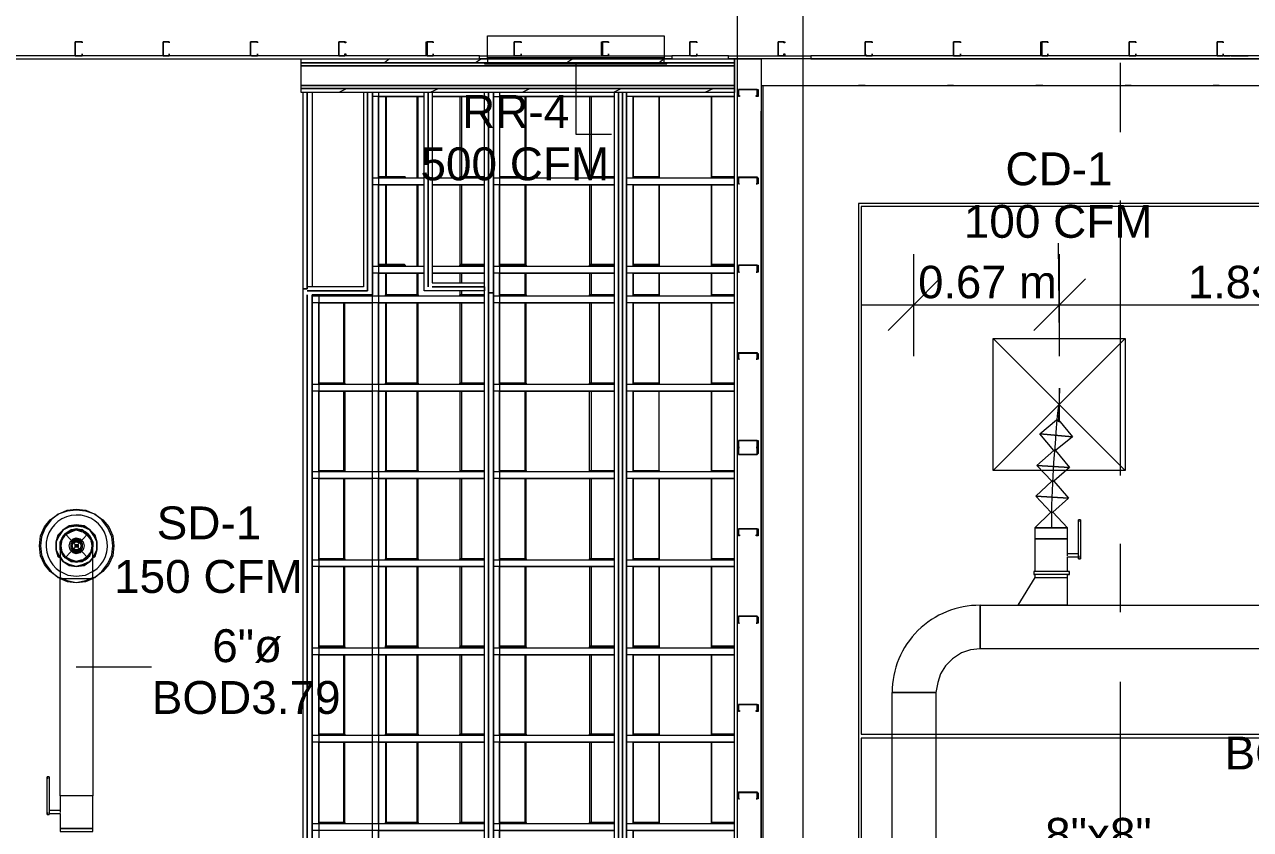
# Model space of a CAD drawing. Header units: metres. Extents: x -2 to 237, y -8 to 52.
# Drawn here: x 39.34 to 45.01, y 18.93 to 22.65 of the extents above; entities that cross this region are included whole.
import ezdxf

# ---------------------------------------------------------------- set-up
doc = ezdxf.new("R2010")
doc.units = ezdxf.units.M
doc.layers.add('HVAC - Ductos', color=5, linetype='Continuous', lineweight=0)
doc.layers.add('PDF3_Text', color=7, linetype='Continuous', lineweight=0)
doc.layers.add('PDF3_Geometry', color=7, linetype='Continuous', lineweight=0, true_color=0xaaaaaa)
doc.styles.add('PDF Helvetica', font='')
doc.styles.get('PDF Helvetica').set_extended_font_data('Helvetica')

msp = doc.modelspace()

# ---------------------------------------------------------------- linework, layer by layer
at = {"layer": 'HVAC - Ductos', "lineweight": 0}
for points in [[(42.9418, 22.7894), (42.9418, 16.6889), (42.6394, 16.6889), (42.6394, 22.7894)], [(41.4706, 22.4686), (41.4706, 22.464), (42.3139, 22.464), (42.3139, 22.4686)], [(41.4981, 22.4915), (41.6173, 22.4915)], [(41.6952, 22.4915), (41.8556, 22.4915)], [(41.9335, 22.4915), (42.0939, 22.4915)], [(42.1719, 22.4915), (42.2956, 22.4915)], [(44.4314, 20.5848), (43.8219, 20.5848), (43.8219, 21.1944), (44.4314, 21.1944)], [(39.5089, 20.1861), (39.5043, 20.1906), (39.4906, 20.2181), (39.4906, 20.2548), (39.5043, 20.2823), (39.5227, 20.3098), (39.5501, 20.3235), (39.5823, 20.3281), (39.6143, 20.3235), (39.6464, 20.3098), (39.6647, 20.2823), (39.6785, 20.2548), (39.6785, 20.2181), (39.6647, 20.1906), (39.6601, 20.1815), (39.6693, 20.1861), (39.6785, 20.2181), (39.6785, 20.2548), (39.6693, 20.2869), (39.6464, 20.3098), (39.6189, 20.3281), (39.5823, 20.3327), (39.5501, 20.3281), (39.5227, 20.3098), (39.4997, 20.2869), (39.4906, 20.2548), (39.4906, 20.2181), (39.4997, 20.1861), (39.5089, 20.1815), (39.4997, 20.1861), (39.4906, 20.2181), (39.4906, 20.2548), (39.4997, 20.2869), (39.5227, 20.3098), (39.5501, 20.3281), (39.5823, 20.3327), (39.6189, 20.3281), (39.6464, 20.3098), (39.6693, 20.2869), (39.6785, 20.2548), (39.6785, 20.2181), (39.6693, 20.1861), (39.6601, 20.1815), (39.6647, 20.1906), (39.6785, 20.2181), (39.6785, 20.2548), (39.6647, 20.2823), (39.6464, 20.3098), (39.6143, 20.3235), (39.5823, 20.3281), (39.5501, 20.3235), (39.5227, 20.3098), (39.5043, 20.2823), (39.4906, 20.2548), (39.4906, 20.2181), (39.5043, 20.1906)], [(39.5593, 20.3098), (39.5456, 20.3006), (39.5318, 20.2915), (39.5181, 20.2731), (39.5089, 20.2548), (39.5089, 20.2365), (39.5089, 20.2319), (39.5089, 20.2365), (39.5089, 20.2548), (39.5181, 20.2731), (39.5318, 20.2915), (39.5456, 20.3006)], [(44.1656, 20.319), (44.1564, 20.319), (44.1427, 20.319), (44.129, 20.319), (44.1106, 20.319), (44.0923, 20.319), (44.0694, 20.319), (44.051, 20.319), (44.0373, 20.319), (44.0235, 20.319), (44.019, 20.319), (44.0144, 20.319), (44.019, 20.319), (44.0235, 20.319), (44.0373, 20.319), (44.051, 20.319), (44.0694, 20.319), (44.0923, 20.319), (44.1106, 20.319), (44.129, 20.319), (44.1427, 20.319), (44.1564, 20.319)], [(44.0144, 20.319), (44.019, 20.319), (44.0373, 20.319), (44.0602, 20.319), (44.0923, 20.319), (44.1198, 20.319), (44.1427, 20.319), (44.161, 20.319), (44.1656, 20.319), (44.161, 20.319), (44.1427, 20.319), (44.1198, 20.319), (44.0923, 20.319), (44.0602, 20.319), (44.0373, 20.319), (44.019, 20.319)], [(44.1656, 20.319), (44.161, 20.319), (44.1427, 20.319), (44.1198, 20.319), (44.0923, 20.319), (44.0602, 20.319), (44.0373, 20.319), (44.019, 20.319), (44.0144, 20.319), (44.019, 20.319), (44.0373, 20.319), (44.0602, 20.319), (44.0923, 20.319), (44.1198, 20.319), (44.1427, 20.319), (44.161, 20.319)], [(39.6006, 20.2685), (39.6143, 20.2548), (39.6189, 20.2365), (39.6143, 20.2181), (39.6006, 20.2044), (39.5823, 20.1998), (39.5685, 20.2044), (39.5547, 20.2181), (39.5501, 20.2365), (39.5547, 20.2548), (39.5685, 20.2685), (39.5823, 20.2731)], [(39.6006, 20.264), (39.6143, 20.2548), (39.6189, 20.2365), (39.6143, 20.2181), (39.6006, 20.209), (39.5823, 20.2044), (39.5685, 20.209), (39.5547, 20.2181), (39.5501, 20.2365), (39.5547, 20.2548), (39.5685, 20.264), (39.5823, 20.2685)], [(39.6006, 20.2594), (39.6097, 20.2457), (39.6097, 20.2273), (39.6006, 20.2135), (39.5823, 20.209), (39.5685, 20.2135), (39.5593, 20.2273), (39.5593, 20.2457), (39.5685, 20.2594), (39.5823, 20.264)], [(39.6006, 20.2548), (39.6097, 20.2457), (39.6097, 20.2273), (39.6006, 20.2181), (39.5823, 20.2135), (39.5685, 20.2181), (39.5593, 20.2273), (39.5593, 20.2457), (39.5685, 20.2548), (39.5823, 20.2594)], [(39.6006, 20.2503), (39.6051, 20.2365), (39.6006, 20.2227), (39.5823, 20.2181), (39.5685, 20.2227), (39.5639, 20.2365), (39.5685, 20.2503), (39.5823, 20.2548)], [(39.5777, 20.2319), (39.5823, 20.2319), (39.5777, 20.2319), (39.5777, 20.2411), (39.5823, 20.2411), (39.5777, 20.2411)], [(39.5869, 20.2411), (39.5823, 20.2411), (39.5914, 20.2411), (39.5914, 20.2319), (39.5823, 20.2319), (39.5869, 20.2319)], [(39.5227, 20.1631), (39.5501, 20.1494), (39.5227, 20.1631), (39.5089, 20.1861)], [(39.6189, 20.1448), (39.5823, 20.1402), (39.5501, 20.1448), (39.5227, 20.1631), (39.5089, 20.1815), (39.5227, 20.1631), (39.5501, 20.1448), (39.5823, 20.1402), (39.6189, 20.1448), (39.6464, 20.1631), (39.6601, 20.1815), (39.6464, 20.1631)], [(39.6601, 20.1815), (39.6464, 20.1631)], [(39.5823, 20.1402), (39.6143, 20.1494), (39.6464, 20.1631), (39.6143, 20.1494), (39.5823, 20.1402), (39.5501, 20.1494)], [(43.7622, 19.9615), (46.8194, 19.9615), (46.8194, 19.7598), (43.7622, 19.7598)], [(43.556, 19.5581), (43.556, 18.1465), (43.3544, 18.1465), (43.3544, 19.5581)], [(39.4493, 19.1594), (39.4493, 19.1639), (39.4493, 19.1685), (39.4493, 19.1639)], [(39.4585, 19.1594), (39.4585, 19.1639), (39.4585, 19.1685), (39.4585, 19.1639)], [(39.5089, 18.9165), (39.5181, 18.9165), (39.5318, 18.9165), (39.5456, 18.9165), (39.5639, 18.9165), (39.5823, 18.9165), (39.6051, 18.9165), (39.6235, 18.9165), (39.6372, 18.9165), (39.651, 18.9165), (39.6601, 18.9165), (39.6601, 18.9302), (39.651, 18.9302), (39.6372, 18.9302), (39.6235, 18.9302), (39.6051, 18.9302), (39.5823, 18.9302), (39.5639, 18.9302), (39.5456, 18.9302), (39.5318, 18.9302), (39.5181, 18.9302), (39.5089, 18.9302)]]:
    msp.add_lwpolyline(points, close=True, dxfattribs=at)
for points in [[(42.3139, 22.4686), (42.3002, 22.4686), (42.3002, 22.4915), (41.4843, 22.4915), (41.4843, 22.5923), (42.3002, 22.5923), (42.3002, 22.4915), (41.4843, 22.4915), (41.4843, 22.4686), (41.4752, 22.4686)], [(41.4981, 22.464), (42.291, 22.464)], [(41.8923, 22.464), (41.8923, 22.1386), (42.0573, 22.1386)], [(44.129, 21.1944), (44.1244, 21.6344)], [(43.4552, 21.1119), (43.4552, 21.3503), (43.4552, 21.584)], [(44.129, 21.1119), (44.129, 21.3503), (44.129, 21.584)], [(43.5744, 21.4694), (43.4552, 21.3503), (43.336, 21.2311)], [(44.2481, 21.4694), (44.129, 21.3503), (44.0098, 21.2311)], [(43.2168, 21.3503), (44.129, 21.3503), (46.1961, 21.3503)], [(44.4314, 21.1944), (43.8219, 20.5848)], [(43.8219, 21.1944), (44.4314, 20.5848)], [(44.1152, 20.8186), (44.129, 20.8094), (44.129, 20.9652), (44.1244, 20.8186), (44.1886, 20.7406), (44.0373, 20.7544), (44.1152, 20.8186), (44.1244, 20.8186)], [(44.0923, 20.319), (44.0923, 20.4244), (44.0969, 20.5253), (44.1015, 20.6215), (44.1106, 20.7086), (44.1152, 20.7819), (44.1198, 20.8369), (44.1244, 20.8736), (44.129, 20.8873)], [(44.1015, 20.6765), (44.0373, 20.7544), (44.1886, 20.7406), (44.1106, 20.6765), (44.1748, 20.5986), (44.0235, 20.6077), (44.1015, 20.6765), (44.1106, 20.6765)], [(44.0923, 20.5344), (44.0235, 20.6077), (44.1748, 20.5986), (44.1015, 20.5344), (44.1702, 20.4565), (44.019, 20.4656), (44.0923, 20.5344), (44.1015, 20.5344)], [(44.0877, 20.3923), (44.019, 20.4656), (44.1702, 20.4565), (44.0969, 20.3923), (44.1656, 20.319), (44.0144, 20.319), (44.0144, 20.2685), (44.019, 20.2685), (44.0235, 20.2685), (44.0373, 20.2685), (44.051, 20.2685), (44.0694, 20.2685), (44.0923, 20.2685), (44.1106, 20.2685), (44.129, 20.2685), (44.1427, 20.2685), (44.1564, 20.2685), (44.1656, 20.2685), (44.1656, 20.319), (44.0144, 20.319), (44.0877, 20.3923), (44.0969, 20.3923)], [(39.5089, 20.2365), (39.5089, 20.2319), (39.5089, 20.2135), (39.5089, 20.1815), (39.5089, 20.1448), (39.5089, 20.1035), (39.5089, 20.0853), (39.4997, 20.0898), (39.4631, 20.1173), (39.4356, 20.1494), (39.4173, 20.1906), (39.4127, 20.2365), (39.4173, 20.2823), (39.4356, 20.3235), (39.4631, 20.3557), (39.4997, 20.3831), (39.541, 20.4015), (39.5823, 20.4061), (39.6281, 20.4015), (39.6693, 20.3831), (39.706, 20.3557), (39.7335, 20.3235), (39.7519, 20.2823), (39.7564, 20.2365), (39.7519, 20.1906), (39.7335, 20.1494), (39.706, 20.1173), (39.6693, 20.0898), (39.6601, 20.0853), (39.6601, 20.1265), (39.6601, 20.1677), (39.6601, 20.1998), (39.6601, 20.2227), (39.6601, 20.2365), (39.6601, 20.2319), (39.6601, 20.2365), (39.6601, 20.2548), (39.651, 20.2731), (39.6372, 20.2915), (39.6235, 20.3006), (39.6051, 20.3098), (39.5823, 20.3144), (39.5639, 20.3098), (39.5823, 20.3144), (39.6051, 20.3098), (39.6235, 20.3006), (39.6372, 20.2915), (39.651, 20.2731), (39.6601, 20.2548), (39.6601, 20.2365)], [(39.6601, 20.0898), (39.6693, 20.0898), (39.7014, 20.1173), (39.7289, 20.154), (39.7473, 20.1952), (39.7519, 20.2365), (39.7473, 20.2777), (39.7289, 20.319), (39.7014, 20.3557), (39.6693, 20.3831), (39.6281, 20.3969), (39.5823, 20.4015), (39.541, 20.3969), (39.4997, 20.3831), (39.4677, 20.3557), (39.4401, 20.319), (39.4219, 20.2777), (39.4173, 20.2365), (39.4219, 20.1952), (39.4401, 20.154), (39.4677, 20.1173), (39.4997, 20.0898), (39.5089, 20.0898)], [(44.1656, 20.1173), (44.1656, 20.1861), (44.216, 20.1861), (44.216, 20.1906), (44.216, 20.1861), (44.216, 20.1815), (44.216, 20.1769), (44.216, 20.1815), (44.216, 20.1861), (44.216, 20.1906), (44.216, 20.3465), (44.216, 20.3511), (44.216, 20.3557), (44.216, 20.3511), (44.216, 20.3465)], [(44.2252, 20.3557), (44.216, 20.3557)], [(44.2252, 20.3465), (44.2252, 20.3511), (44.2252, 20.3557), (44.2252, 20.3511), (44.2252, 20.3465), (44.2252, 20.1906), (44.2252, 20.1861), (44.2252, 20.1815), (44.2252, 20.1769), (44.2252, 20.1815), (44.2252, 20.1861), (44.2252, 20.1906)], [(39.6556, 20.209), (39.651, 20.2044), (39.6372, 20.1861), (39.6464, 20.1998), (39.6556, 20.2181), (39.6601, 20.2365), (39.6556, 20.2548), (39.6464, 20.2731), (39.6372, 20.2869), (39.6189, 20.3006), (39.6051, 20.3098), (39.5823, 20.3098), (39.5639, 20.3098), (39.5593, 20.3098), (39.5639, 20.3098), (39.5456, 20.3006), (39.5318, 20.2869), (39.5227, 20.2731), (39.5135, 20.2548), (39.5089, 20.2365), (39.5135, 20.2181), (39.5227, 20.1998), (39.5318, 20.1861), (39.5456, 20.1723), (39.5639, 20.1631), (39.5823, 20.1631), (39.6051, 20.1631), (39.5823, 20.1585), (39.5639, 20.1631), (39.5456, 20.1723), (39.5318, 20.1815), (39.5181, 20.1998), (39.5089, 20.2181), (39.5089, 20.2319)], [(39.6097, 20.1723), (39.5823, 20.1631), (39.5593, 20.1723), (39.5318, 20.1861), (39.5181, 20.209), (39.5135, 20.2365), (39.5181, 20.264), (39.5318, 20.2869), (39.5593, 20.3006), (39.5823, 20.3098), (39.6097, 20.3006)], [(39.5181, 20.2685), (39.5318, 20.2869), (39.5547, 20.3006)], [(39.5501, 20.3052), (39.5547, 20.3052), (39.5593, 20.3052)], [(39.5593, 20.3052), (39.5823, 20.3098), (39.6097, 20.3052)], [(39.651, 20.2685), (39.6372, 20.2869), (39.6143, 20.3006), (39.6327, 20.2869), (39.651, 20.264), (39.6556, 20.2365), (39.651, 20.209), (39.6327, 20.1861), (39.6143, 20.1723), (39.6372, 20.1861), (39.6189, 20.1723), (39.6051, 20.1631), (39.6235, 20.1723), (39.6372, 20.1815), (39.651, 20.1998), (39.6601, 20.2181), (39.6601, 20.2319)], [(39.6097, 20.3052), (39.6143, 20.3052)], [(39.5135, 20.2135), (39.5089, 20.2365), (39.5135, 20.2594)], [(39.5135, 20.264), (39.5181, 20.2685)], [(39.651, 20.2685), (39.6556, 20.264)], [(39.651, 20.2594), (39.6601, 20.2365), (39.651, 20.2135)], [(44.216, 20.1998), (44.1656, 20.1998), (44.1656, 20.2685), (44.1564, 20.2685), (44.1427, 20.2685), (44.129, 20.2685), (44.1106, 20.2685), (44.0923, 20.2685), (44.0694, 20.2685), (44.051, 20.2685), (44.0373, 20.2685), (44.0235, 20.2685), (44.019, 20.2685), (44.0144, 20.2685), (44.0144, 20.1173)], [(39.5547, 20.1723), (39.5318, 20.1861), (39.5181, 20.2044), (39.5135, 20.209)], [(44.1656, 20.1906), (44.1656, 20.1952), (44.1656, 20.1998)], [(44.216, 20.1769), (44.216, 20.1815), (44.216, 20.1769)], [(44.216, 20.1769), (44.2252, 20.1769)], [(44.2252, 20.1769), (44.2252, 20.1815), (44.2252, 20.1769)], [(39.5593, 20.1631), (39.5547, 20.1677), (39.5501, 20.1677)], [(39.6097, 20.1677), (39.5823, 20.1631), (39.5593, 20.1677)], [(39.6143, 20.1677), (39.6097, 20.1631)], [(39.4585, 19.1594), (39.4585, 19.0035), (39.4585, 18.9989), (39.4585, 18.9944), (39.4585, 18.9989), (39.4585, 19.0035), (39.4585, 18.9989), (39.5089, 18.9989), (39.5089, 18.9302), (39.5181, 18.9302), (39.5318, 18.9302), (39.5456, 18.9302), (39.5639, 18.9302), (39.5823, 18.9302), (39.6051, 18.9302), (39.6235, 18.9302), (39.6372, 18.9302), (39.651, 18.9302), (39.6601, 18.9302), (39.6601, 19.0815), (39.651, 19.0815), (39.6372, 19.0815), (39.6235, 19.0815), (39.6051, 19.0815), (39.5823, 19.0815), (39.5639, 19.0815), (39.5456, 19.0815), (39.5318, 19.0815), (39.5181, 19.0815), (39.5089, 19.0815), (39.5089, 20.0853), (39.5181, 20.0853), (39.5318, 20.0853), (39.5456, 20.0853), (39.5639, 20.0853), (39.5823, 20.0853), (39.6051, 20.0853), (39.6235, 20.0853), (39.6372, 20.0853), (39.651, 20.0853), (39.6601, 20.0853), (39.6601, 19.0815), (39.651, 19.0815), (39.6372, 19.0815), (39.6235, 19.0815), (39.6051, 19.0815), (39.5823, 19.0815), (39.5639, 19.0815), (39.5456, 19.0815), (39.5318, 19.0815), (39.5181, 19.0815), (39.5089, 19.0815), (39.5089, 19.0127), (39.4585, 19.0127)], [(39.6601, 20.1173), (39.6235, 20.099), (39.5823, 20.0944), (39.5456, 20.099), (39.5089, 20.1173)], [(39.5089, 20.0898), (39.541, 20.0761), (39.5823, 20.0669), (39.6281, 20.0715), (39.6601, 20.0853)], [(39.5089, 20.0853), (39.541, 20.0715), (39.5823, 20.0669), (39.6281, 20.0761), (39.6601, 20.0898)], [(39.5089, 20.0853), (39.5181, 20.0853), (39.5318, 20.0853), (39.5456, 20.0853), (39.5639, 20.0853), (39.5823, 20.0853), (39.6051, 20.0853), (39.6235, 20.0853), (39.6372, 20.0853), (39.651, 20.0853), (39.6601, 20.0853)], [(44.0144, 20.0898), (43.9364, 19.9615), (43.9456, 19.9615), (43.9594, 19.9615), (43.9869, 19.9615), (44.0144, 19.9615), (44.0923, 19.9615), (44.1198, 19.9615), (44.1427, 19.9615), (44.161, 19.9615), (44.1656, 19.9615), (44.1656, 20.0898)], [(44.1702, 20.1173), (44.1748, 20.1173), (44.1702, 20.1173), (44.161, 20.1173), (44.1473, 20.1173), (44.1336, 20.1173), (44.1106, 20.1173), (44.0923, 20.1173), (44.0694, 20.1173), (44.051, 20.1173), (44.0327, 20.1173), (44.019, 20.1173), (44.0098, 20.1173), (44.0098, 20.1035), (44.0144, 20.1035)], [(44.0235, 20.1035), (44.019, 20.1035), (44.0144, 20.1035), (44.0144, 20.0898), (44.019, 20.0898), (44.0235, 20.0898), (44.0373, 20.0898), (44.051, 20.0898), (44.0694, 20.0898), (44.0923, 20.0898), (44.1106, 20.0898), (44.129, 20.0898), (44.1427, 20.0898), (44.1564, 20.0898), (44.1656, 20.0898), (44.1656, 20.1035), (44.1702, 20.1035), (44.1748, 20.1035), (44.1702, 20.1035), (44.161, 20.1035), (44.1473, 20.1035), (44.1336, 20.1035), (44.1106, 20.1035), (44.0923, 20.1035), (44.0694, 20.1035), (44.051, 20.1035), (44.0327, 20.1035), (44.019, 20.1035), (44.0098, 20.1035)], [(44.0373, 20.1035), (44.0327, 20.1035)], [(44.1336, 20.1035), (44.129, 20.1035), (44.1106, 20.1035), (44.0923, 20.1035), (44.0694, 20.1035), (44.051, 20.1035)], [(44.0602, 20.0898), (44.0648, 20.0898)], [(44.1152, 20.0898), (44.1198, 20.0898), (44.1244, 20.0898)], [(44.1473, 20.1035), (44.1427, 20.1035)], [(44.161, 20.1035), (44.1564, 20.1035)], [(44.1748, 20.1035), (44.1748, 20.1173)], [(43.7622, 19.9615), (43.7622, 19.7598)], [(44.1656, 19.9615), (44.161, 19.9615), (44.1427, 19.9615), (44.1198, 19.9615), (44.0923, 19.9615), (44.0144, 19.9615), (43.9869, 19.9615), (43.9594, 19.9615), (43.9456, 19.9615), (43.9364, 19.9615)], [(43.7622, 19.7598), (43.7165, 19.7552), (43.6752, 19.7415), (43.634, 19.714), (43.6019, 19.6819), (43.579, 19.6452), (43.5652, 19.604), (43.556, 19.5581)], [(39.5823, 19.6773), (39.9306, 19.6773)], [(43.556, 19.5581), (43.3544, 19.5581)], [(39.4585, 19.1685), (39.4493, 19.1685)], [(39.4493, 19.0035), (39.4493, 18.9989), (39.4493, 18.9944), (39.4493, 18.9989), (39.4493, 19.0035), (39.4493, 19.1594)], [(39.4493, 18.9944), (39.4585, 18.9944)], [(39.5089, 19.0127), (39.5089, 19.0081), (39.5089, 19.0035)]]:
    msp.add_lwpolyline(points, dxfattribs=at)
msp.add_lwpolyline([(39.6601, 20.1173, 0.770959), (39.5823, 20.3785, 0.740584), (39.5089, 20.1173)], format="xyb", dxfattribs=at)
msp.add_arc((43.7581, 19.5577), 0.4038, 89.4181, 179.9432, dxfattribs=at)
at = {"layer": 'PDF3_Geometry', "lineweight": 0}
for points in [[(39.5777, 22.5006), (39.5777, 22.5052), (39.5777, 22.5648), (39.6097, 22.5648), (39.6097, 22.5603), (39.6097, 22.5648), (39.5777, 22.5648), (39.5777, 22.5052), (39.5777, 22.5006), (39.6097, 22.5006)], [(39.9856, 22.5006), (39.9856, 22.5052), (39.9856, 22.5648), (40.0131, 22.5648), (40.0131, 22.5603), (40.0131, 22.5648), (39.9856, 22.5648), (39.9856, 22.5052), (39.9856, 22.5006), (40.0131, 22.5006)], [(40.3935, 22.5006), (40.3889, 22.5006), (40.3889, 22.5052), (40.3889, 22.5648), (40.3935, 22.5648), (40.421, 22.5648), (40.421, 22.5603), (40.421, 22.5648), (40.3935, 22.5648), (40.3889, 22.5648), (40.3889, 22.5052), (40.3935, 22.5006), (40.421, 22.5006)], [(40.7969, 22.5006), (40.7969, 22.5052), (40.7969, 22.5648), (40.8289, 22.5648), (40.8289, 22.5603), (40.8243, 22.5603), (40.8243, 22.5648), (40.7969, 22.5648), (40.7969, 22.5052), (40.7969, 22.5006), (40.8243, 22.5006), (40.8243, 22.5098), (40.8289, 22.5098), (40.8289, 22.5006)], [(41.2048, 22.5006), (41.2002, 22.5006), (41.2002, 22.5052), (41.2002, 22.5648), (41.2048, 22.5648), (41.2323, 22.5648), (41.2323, 22.5603), (41.2323, 22.5648), (41.2048, 22.5648), (41.2048, 22.5052), (41.2048, 22.5006), (41.2323, 22.5006)], [(41.6081, 22.5006), (41.6081, 22.5052), (41.6081, 22.5648), (41.6402, 22.5648), (41.6402, 22.5603), (41.6402, 22.5648), (41.6081, 22.5648), (41.6081, 22.5052), (41.6081, 22.5006), (41.6402, 22.5006)], [(42.016, 22.5006), (42.0114, 22.5052), (42.0114, 22.5648), (42.016, 22.5648), (42.0435, 22.5648), (42.0435, 22.5603), (42.0435, 22.5648), (42.016, 22.5648), (42.016, 22.5052), (42.016, 22.5006), (42.0435, 22.5006)], [(42.4239, 22.5006), (42.4194, 22.5006), (42.4194, 22.5052), (42.4194, 22.5648), (42.4239, 22.5648), (42.4515, 22.5648), (42.4515, 22.5603), (42.4515, 22.5648), (42.4239, 22.5648), (42.4194, 22.5648), (42.4194, 22.5052), (42.4239, 22.5006), (42.4515, 22.5006)], [(42.8273, 22.5006), (42.8273, 22.5052), (42.8273, 22.5648), (42.8594, 22.5648), (42.8594, 22.5603), (42.8548, 22.5603), (42.8548, 22.5648), (42.8273, 22.5648), (42.8273, 22.5052), (42.8273, 22.5006), (42.8548, 22.5006), (42.8548, 22.5098), (42.8594, 22.5098), (42.8594, 22.5006)], [(43.2352, 22.5006), (43.2306, 22.5006), (43.2306, 22.5052), (43.2306, 22.5648), (43.2352, 22.5648), (43.2627, 22.5648), (43.2627, 22.5603), (43.2627, 22.5648), (43.2352, 22.5648), (43.2306, 22.5648), (43.2306, 22.5052), (43.2352, 22.5052), (43.2352, 22.5006), (43.2627, 22.5006)], [(43.6385, 22.5006), (43.6385, 22.5052), (43.6385, 22.5648), (43.6706, 22.5648), (43.6706, 22.5603), (43.6706, 22.5648), (43.6385, 22.5648), (43.6385, 22.5052), (43.6385, 22.5006), (43.6706, 22.5006)], [(44.0464, 22.5006), (44.0418, 22.5052), (44.0418, 22.5648), (44.0464, 22.5648), (44.074, 22.5648), (44.074, 22.5603), (44.074, 22.5648), (44.0464, 22.5648), (44.0464, 22.5052), (44.0464, 22.5006), (44.074, 22.5006)], [(44.4498, 22.5006), (44.4498, 22.5052), (44.4498, 22.5648), (44.4818, 22.5648), (44.4818, 22.5603), (44.4818, 22.5648), (44.4498, 22.5648), (44.4498, 22.5052), (44.4498, 22.5006), (44.4818, 22.5006)], [(44.8577, 22.5006), (44.8577, 22.5052), (44.8577, 22.5648), (44.8852, 22.5648), (44.8852, 22.5603), (44.8852, 22.5648), (44.8577, 22.5648), (44.8577, 22.5052), (44.8577, 22.5006), (44.8852, 22.5006)], [(41.4477, 22.5006), (39.1377, 22.5006), (39.1377, 22.4869), (41.4477, 22.4869)], [(39.6097, 22.5098), (39.6097, 22.5006)], [(40.0131, 22.5098), (40.0131, 22.5006)], [(40.421, 22.5098), (40.421, 22.5006)], [(41.2323, 22.5098), (41.2323, 22.5006)], [(41.6402, 22.5098), (41.6402, 22.5006)], [(42.0435, 22.5098), (42.0435, 22.5006)], [(42.5981, 22.5006), (42.3369, 22.5006), (42.3369, 22.4869), (42.5981, 22.4869)], [(42.4515, 22.5098), (42.4515, 22.5006)], [(45.3114, 22.5006), (42.9785, 22.5006), (42.9785, 22.4869), (45.3114, 22.4869)], [(43.2627, 22.5098), (43.2627, 22.5006)], [(43.6706, 22.5098), (43.6706, 22.5006)], [(44.074, 22.5098), (44.074, 22.5006)], [(44.4818, 22.5098), (44.4818, 22.5006)], [(44.8852, 22.5098), (44.8852, 22.5006)], [(44.8898, 22.5006), (44.9036, 22.5006), (44.9173, 22.5006), (44.9036, 22.5006)], [(44.9219, 22.5006), (44.9356, 22.5006), (44.954, 22.5006), (44.9677, 22.5006), (44.9814, 22.5006), (44.9906, 22.5006), (44.9998, 22.5006), (44.9906, 22.5006), (44.9814, 22.5006), (44.9677, 22.5006), (44.954, 22.5006), (44.9356, 22.5006)], [(42.6256, 22.4869), (42.6256, 22.3311), (40.6227, 22.3311), (40.6227, 22.4869)], [(42.6256, 22.4686), (40.6227, 22.4686), (40.6227, 22.4869), (42.6256, 22.4869)], [(42.6256, 22.4549), (40.6227, 22.4549), (40.6227, 22.4686), (42.6256, 22.4686)], [(42.6256, 22.3632), (40.6227, 22.3632), (40.6227, 22.4549), (42.6256, 22.4549)], [(46.8882, 18.8294), (46.8882, 21.804), (46.8882, 21.8177), (43.2122, 21.8177), (43.1985, 21.8177), (43.1985, 18.8294), (42.7494, 18.8294), (42.7494, 18.8248), (47.2502, 18.8248), (42.7494, 18.8248), (42.7494, 18.8111), (47.2502, 18.8111), (47.264, 18.8111), (47.264, 22.4869), (47.2502, 22.4869), (47.2502, 22.3632), (47.2502, 18.8294), (47.2502, 18.8111), (47.2502, 18.8248), (47.2502, 18.8294)], [(42.6256, 22.3494), (40.6227, 22.3494), (40.6227, 22.3632), (42.6256, 22.3632)], [(42.6256, 22.3494), (42.6256, 22.3311), (40.6227, 22.3311), (40.6227, 22.3494)], [(40.9297, 21.4144), (40.9297, 22.3311), (40.9297, 21.4327), (40.9297, 21.4144), (40.6502, 21.4144)], [(41.2093, 21.4327), (41.2093, 22.3311)], [(42.0985, 14.4706), (42.0985, 14.4935), (42.0894, 14.4935), (42.0985, 14.4935), (42.0894, 14.4935), (42.0894, 22.3311), (42.0894, 14.4706), (44.9586, 14.4706)], [(42.7265, 22.3127), (42.7265, 22.3173), (42.731, 22.3173), (42.731, 22.3448), (42.6439, 22.3448), (42.6439, 22.3173), (42.6485, 22.3173), (42.6485, 22.3127), (42.6439, 22.3127), (42.6439, 22.3448), (42.731, 22.3448), (42.7356, 22.3448), (42.7356, 22.3127)], [(41.4706, 22.3127), (41.2277, 22.3127)], [(42.5202, 22.3127), (42.5202, 21.9369)], [(41.0993, 21.9415), (41.1039, 21.9415)], [(41.1039, 21.9369), (41.1039, 21.9415)], [(41.6585, 21.9415), (41.6631, 21.9415)], [(41.6631, 21.9369), (41.6631, 21.9415)], [(41.961, 21.9415), (41.9564, 21.9415), (41.9564, 21.9369), (41.9564, 21.9415), (41.961, 21.9415), (42.0711, 21.9415)], [(42.5202, 21.9369), (42.5202, 21.9415)], [(42.5248, 21.9415), (42.5202, 21.9415)], [(42.7265, 21.9094), (42.731, 21.9094), (42.731, 21.9369), (42.6439, 21.9369), (42.6439, 21.9094), (42.6485, 21.9094), (42.6439, 21.9094), (42.6439, 21.9369), (42.6439, 21.9415), (42.731, 21.9415), (42.731, 21.9369), (42.7356, 21.9369), (42.7356, 21.9094)], [(41.4706, 21.9049), (41.2277, 21.9049)], [(42.5202, 21.9049), (42.5202, 21.529)], [(46.8698, 19.3656), (46.8698, 21.804), (43.2122, 21.804), (43.2122, 19.3656)], [(41.4706, 21.4969), (41.2277, 21.4969)], [(42.5202, 21.529), (42.5202, 21.5336)], [(42.5202, 21.4969), (42.5202, 21.3915)], [(42.7265, 21.5015), (42.731, 21.5015), (42.731, 21.5336), (42.6439, 21.5336), (42.6439, 21.5015), (42.6485, 21.5015), (42.6439, 21.5015), (42.6439, 21.5336), (42.731, 21.5336), (42.7356, 21.5336), (42.7356, 21.5015)], [(40.6502, 21.396), (40.6502, 13.036)], [(41.1589, 21.396), (41.0122, 21.396), (41.0122, 21.3915), (41.0122, 21.396), (41.1589, 21.396), (41.1635, 21.396), (41.1635, 21.3915), (41.1635, 21.396)], [(41.6585, 21.396), (41.6631, 21.396), (41.6631, 21.3915), (41.6631, 21.396)], [(41.961, 21.396), (41.9564, 21.396), (41.9564, 21.3915), (41.9564, 21.396)], [(42.2773, 21.396), (42.2773, 21.3915), (42.2773, 21.396), (42.1581, 21.396)], [(42.5248, 21.396), (42.5202, 21.396), (42.5202, 21.3915), (42.5202, 21.396)], [(42.5202, 21.3594), (42.5202, 20.9836)], [(42.7265, 21.0981), (42.731, 21.0981), (42.731, 21.1256), (42.6439, 21.1256), (42.6439, 21.0981), (42.6485, 21.0981), (42.6439, 21.0981), (42.6439, 21.1256), (42.6439, 21.1302), (42.731, 21.1302), (42.731, 21.1256), (42.7356, 21.1256), (42.7356, 21.0981)], [(40.8197, 20.9881), (40.8243, 20.9881)], [(40.8243, 20.9836), (40.8243, 20.9881)], [(41.1589, 20.9881), (41.0122, 20.9881), (41.1589, 20.9881), (41.1635, 20.9881)], [(41.1635, 20.9836), (41.1635, 20.9881)], [(41.6585, 20.9881), (41.6631, 20.9881)], [(41.6631, 20.9836), (41.6631, 20.9881)], [(41.9564, 20.9836), (41.9564, 20.9881)], [(41.961, 20.9881), (41.9564, 20.9881)], [(42.5202, 20.9836), (42.5202, 20.9881)], [(42.5248, 20.9881), (42.5202, 20.9881)], [(42.7265, 20.6902), (42.731, 20.6902), (42.731, 20.7223), (42.6439, 20.7223), (42.6439, 20.6902), (42.6485, 20.6902), (42.6439, 20.6902), (42.6439, 20.7223), (42.731, 20.7223), (42.7356, 20.7223), (42.7356, 20.6902)], [(42.7356, 20.6627), (42.731, 20.6581), (42.6439, 20.6581), (42.6439, 20.6627), (42.6439, 20.6902), (42.6485, 20.6902), (42.6439, 20.6902), (42.6439, 20.6627), (42.6439, 20.6581), (42.731, 20.6581), (42.731, 20.6627), (42.731, 20.6902), (42.7265, 20.6902), (42.7356, 20.6902)], [(42.5202, 20.5481), (42.5202, 20.1723)], [(42.7265, 20.2823), (42.7265, 20.2869), (42.731, 20.2869), (42.731, 20.3144), (42.6439, 20.3144), (42.6439, 20.2869), (42.6485, 20.2869), (42.6485, 20.2823), (42.6439, 20.2823), (42.6439, 20.3144), (42.731, 20.3144), (42.7356, 20.3144), (42.7356, 20.2823)], [(40.8197, 20.1769), (40.8243, 20.1769)], [(40.8243, 20.1723), (40.8243, 20.1769)], [(41.1589, 20.1769), (41.0122, 20.1769), (41.1589, 20.1769), (41.1635, 20.1769)], [(41.1635, 20.1723), (41.1635, 20.1769)], [(41.6585, 20.1769), (41.6631, 20.1769)], [(41.6631, 20.1723), (41.6631, 20.1769)], [(41.9564, 20.1723), (41.9564, 20.1769)], [(41.961, 20.1769), (41.9564, 20.1769)], [(42.5202, 20.1723), (42.5202, 20.1769)], [(42.5248, 20.1769), (42.5202, 20.1769)], [(42.5202, 20.1402), (42.5202, 19.7644)], [(42.7265, 19.879), (42.731, 19.879), (42.731, 19.9065), (42.731, 19.9111), (42.6439, 19.9111), (42.6439, 19.9065), (42.6439, 19.879), (42.6485, 19.879), (42.6439, 19.879), (42.6439, 19.9065), (42.6439, 19.9111), (42.731, 19.9111), (42.7356, 19.9065), (42.7356, 19.879)], [(41.1589, 19.769), (41.0122, 19.769), (41.0122, 19.7735), (41.1589, 19.7735), (41.1635, 19.769)], [(41.1635, 19.7644), (41.1635, 19.769)], [(41.9564, 19.7644), (41.9564, 19.769)], [(42.5202, 19.7644), (42.5202, 19.769)], [(42.5202, 19.7323), (42.5202, 19.3611)], [(42.7265, 19.471), (42.7265, 19.4756), (42.731, 19.4756), (42.731, 19.5031), (42.6439, 19.5031), (42.6439, 19.4756), (42.6485, 19.4756), (42.6485, 19.471), (42.6439, 19.471), (42.6439, 19.5031), (42.731, 19.5031), (42.7356, 19.5031), (42.7356, 19.471)], [(40.8197, 19.3656), (40.8243, 19.3656), (40.8243, 19.3611), (40.8243, 19.3656)], [(41.1589, 19.3656), (41.0122, 19.3656), (41.1589, 19.3656), (41.1635, 19.3656), (41.1635, 19.3611), (41.1635, 19.3656)], [(41.6585, 19.3656), (41.6631, 19.3656), (41.6631, 19.3611), (41.6631, 19.3656)], [(41.961, 19.3656), (41.9564, 19.3656), (41.9564, 19.3611), (41.9564, 19.3656)], [(42.5248, 19.3656), (42.5202, 19.3656), (42.5202, 19.3611), (42.5202, 19.3656)], [(42.5202, 19.3289), (42.5202, 18.9531)], [(42.7265, 19.0677), (42.731, 19.0677), (42.731, 19.0952), (42.6439, 19.0952), (42.6439, 19.0677), (42.6485, 19.0677), (42.6439, 19.0677), (42.6439, 19.0952), (42.6439, 19.0998), (42.731, 19.0998), (42.731, 19.0952), (42.7356, 19.0952), (42.7356, 19.0677)], [(40.8197, 18.9577), (40.8243, 18.9577)], [(40.8243, 18.9531), (40.8243, 18.9577)], [(41.1589, 18.9577), (41.0122, 18.9577), (41.1589, 18.9577), (41.1635, 18.9577)], [(41.1635, 18.9531), (41.1635, 18.9577)], [(41.6585, 18.9577), (41.6631, 18.9577)], [(41.6631, 18.9531), (41.6631, 18.9577)], [(41.9564, 18.9531), (41.9564, 18.9577)], [(41.961, 18.9577), (41.9564, 18.9577)], [(42.5202, 18.9531), (42.5202, 18.9577)], [(42.5248, 18.9577), (42.5202, 18.9577)]]:
    msp.add_lwpolyline(points, close=True, dxfattribs=at)
for points in [[(39.1377, 22.4869), (41.4477, 22.4869), (41.4477, 22.5006), (42.3369, 22.5006), (42.3369, 22.4869), (42.5981, 22.4869), (42.5981, 22.5006), (42.9785, 22.5006), (42.9785, 22.4869), (45.3114, 22.4869), (45.3114, 22.5006), (46.2006, 22.5006), (46.2006, 22.4869), (47.1356, 22.4869), (47.1356, 22.5006), (47.5161, 22.5006), (47.5161, 22.4869), (47.9424, 22.4869), (47.9424, 22.5006), (48.2724, 22.5006), (48.2724, 22.4869), (48.2952, 22.4869), (48.2952, 22.5006), (49.1844, 22.5006)], [(41.0306, 22.4869), (41.0077, 22.4686)], [(41.4568, 22.4869), (41.4293, 22.4686)], [(42.3369, 22.4869), (41.4477, 22.4869)], [(41.8785, 22.4869), (41.851, 22.4686)], [(42.3002, 22.4869), (42.2773, 22.4686)], [(42.9785, 22.4869), (42.5981, 22.4869)], [(42.7494, 15.181), (45.1144, 15.181), (42.9052, 15.181), (45.1144, 15.181), (45.1144, 15.1627), (42.7356, 15.1627), (42.7356, 15.181), (45.1144, 15.181), (45.1144, 15.0573), (42.6256, 15.0573), (42.6256, 15.181), (42.6256, 22.4869), (42.7494, 22.4869)], [(46.8882, 18.7011), (47.2502, 18.7011), (47.2502, 18.6965), (46.8882, 18.6965), (47.2502, 18.6965), (47.2502, 18.7011), (47.2502, 15.181), (45.1144, 15.181), (45.1144, 15.0573), (47.2502, 15.0573), (47.374, 15.0573), (47.374, 22.4869), (47.374, 15.0573), (47.374, 22.4869), (47.3556, 22.4869), (47.3556, 15.0573), (47.374, 15.0573), (47.374, 22.4869), (47.2502, 22.4869), (42.7494, 22.4869), (42.7494, 18.8294), (42.7494, 22.244)], [(44.4086, 22.4686), (44.4086, 22.1477)], [(40.9114, 22.3311), (40.9114, 21.4327), (40.6502, 21.4327), (40.6502, 22.3311), (40.6502, 21.4236), (40.6318, 21.4236), (40.6318, 22.3311)], [(40.9802, 21.9369), (40.9802, 22.3127), (41.191, 22.3127), (40.9527, 22.3127), (40.9527, 22.3311), (40.9527, 21.396), (40.9297, 21.396), (40.6731, 21.396), (40.6731, 13.0543), (43.9685, 13.0543), (43.9685, 13.3339), (43.9869, 13.3339), (44.9219, 13.3339), (44.9219, 13.311), (43.9869, 13.311), (43.9869, 13.036), (40.6502, 13.036), (40.6731, 13.036), (43.9869, 13.036), (43.9869, 13.0543), (43.9869, 13.311), (44.0098, 13.311), (44.9586, 13.311)], [(40.6731, 22.3311), (40.6731, 21.4327)], [(40.9802, 22.3311), (40.9802, 13.8931), (40.9802, 14.0489), (41.4706, 14.0489), (40.6731, 14.0489), (40.6731, 14.081), (41.4706, 14.081)], [(40.8335, 22.3494), (40.7969, 22.3311)], [(40.9802, 13.8931), (41.3285, 13.8931), (40.9802, 13.8931), (40.9527, 13.8931), (40.9527, 22.3311)], [(41.4706, 21.4327), (41.2277, 21.4327), (41.4706, 21.4327), (41.4706, 21.4144), (41.2093, 21.4144), (41.191, 21.4144), (41.191, 22.3311)], [(41.2598, 22.3494), (41.2185, 22.3311)], [(41.2277, 22.3311), (41.2277, 21.4511), (41.4706, 21.4511)], [(44.8898, 14.4522), (44.8898, 13.8931), (44.9219, 13.8931), (44.9219, 13.8701), (44.9219, 13.8518), (41.4706, 13.8518), (41.4706, 13.8701), (41.4706, 22.3311)], [(41.5119, 22.3311), (41.5119, 13.8931), (41.5119, 21.4052), (41.4889, 21.4052), (41.4889, 22.3311), (41.4889, 13.8701), (44.9219, 13.8701), (43.9777, 13.8701), (41.4981, 13.8701), (41.4981, 13.8931), (41.4889, 13.8931), (41.4981, 13.8931), (41.4889, 13.8931), (41.4889, 21.4052), (41.5119, 21.4052), (41.5119, 22.3311), (41.5119, 22.3127), (42.0711, 22.3127), (41.5393, 22.3127), (41.5393, 21.9369)], [(41.5393, 22.3311), (41.5393, 13.8931)], [(41.6814, 22.3494), (41.6448, 22.3311)], [(42.1031, 22.3494), (42.0665, 22.3311)], [(44.9586, 14.4522), (42.0711, 14.4522), (42.0711, 14.4706), (42.0711, 22.3311)], [(44.9769, 14.4981), (44.9586, 14.4935), (42.1168, 14.4935), (42.1168, 14.5073), (42.1077, 14.5073), (42.1077, 14.4935), (42.1077, 14.5073), (42.1077, 22.3311), (42.1077, 14.4935), (44.9586, 14.4935)], [(44.9586, 14.5073), (42.126, 14.5073), (42.126, 22.3311)], [(42.1581, 22.3127), (42.1581, 21.9369), (42.1581, 22.3127), (42.6256, 22.3127), (42.126, 22.3127), (42.126, 22.3311), (42.126, 14.5073), (44.9219, 14.5073), (44.8898, 14.5073), (44.8898, 15.0343)], [(42.5294, 22.3494), (42.4881, 22.3311)], [(42.7494, 22.3632), (47.2502, 22.3632), (47.2502, 18.8294), (46.8882, 18.8294), (47.2502, 18.8294), (46.8882, 18.8294), (46.8698, 18.8294), (43.2122, 18.8294), (46.8698, 18.8294), (46.8698, 19.3473), (43.2122, 19.3473), (43.2122, 18.8294), (43.1985, 18.8294), (42.7494, 18.8294)], [(42.7585, 18.8294), (42.7585, 22.3632)], [(43.2306, 22.3632), (43.1985, 22.3632)], [(43.6385, 22.3632), (43.611, 22.3632)], [(44.051, 22.3632), (44.019, 22.3632)], [(44.459, 22.3632), (44.4314, 22.3632)], [(44.8668, 22.3632), (44.8394, 22.3632)], [(41.0122, 22.3127), (41.0122, 21.9415), (41.0122, 21.9369)], [(41.0168, 21.9369), (41.0168, 21.9415), (41.0168, 22.3127)], [(41.1589, 21.9369), (41.1589, 22.3127)], [(41.1635, 21.9369), (41.1635, 22.3127)], [(41.356, 22.3127), (41.356, 21.9369), (41.356, 21.9415), (41.3606, 21.9415), (41.3606, 21.9369)], [(41.3652, 21.9369), (41.3652, 21.9415), (41.3652, 22.3127), (41.3606, 22.3127)], [(41.6585, 21.9369), (41.6585, 21.9415), (41.6585, 22.3127)], [(41.6631, 21.9369), (41.6631, 22.3127)], [(41.9564, 22.3127), (41.9564, 21.9369)], [(41.9656, 21.9369), (41.9656, 21.9415), (41.9656, 22.3127), (41.961, 22.3127)], [(42.2773, 22.3127), (42.2773, 21.9369), (42.2773, 21.9415), (42.1581, 21.9415), (42.2773, 21.9415), (42.2773, 21.9369), (42.2773, 22.3127), (42.2727, 22.3127)], [(40.9802, 21.529), (40.9802, 21.9049), (41.191, 21.9049), (40.9527, 21.9049), (40.9527, 21.9369), (41.191, 21.9369)], [(40.9802, 21.9415), (41.0993, 21.9415), (40.9802, 21.9415)], [(41.2277, 21.9369), (41.4706, 21.9369)], [(41.4706, 21.9415), (41.3606, 21.9415), (41.4706, 21.9415)], [(41.5393, 21.529), (41.5393, 21.9049), (42.0711, 21.9049), (41.5119, 21.9049), (41.5119, 21.9369), (42.0711, 21.9369)], [(41.5393, 21.9415), (41.6585, 21.9415), (41.5393, 21.9415)], [(42.1581, 21.9049), (42.1581, 21.529), (42.1581, 21.9049), (42.6256, 21.9049), (42.126, 21.9049), (42.126, 21.9369), (42.6256, 21.9369)], [(42.6256, 21.9415), (42.5248, 21.9415), (42.6256, 21.9415)], [(41.0122, 21.9049), (41.0122, 21.5336), (41.0122, 21.529)], [(41.0168, 21.529), (41.0168, 21.5336), (41.0168, 21.9049)], [(41.1589, 21.529), (41.1589, 21.9049)], [(41.1635, 21.529), (41.1635, 21.9049)], [(41.356, 21.9049), (41.356, 21.529), (41.356, 21.5336), (41.3606, 21.5336), (41.3606, 21.5381), (41.4706, 21.5381)], [(41.3652, 21.5381), (41.3652, 21.9049), (41.3606, 21.9049)], [(41.6585, 21.5381), (41.6585, 21.9049)], [(41.6631, 21.529), (41.6631, 21.9049)], [(41.9564, 21.9049), (41.9564, 21.529)], [(41.9656, 21.5381), (41.9656, 21.9049), (41.961, 21.9049)], [(42.1581, 21.5381), (42.2773, 21.5381), (42.2773, 21.5336), (42.2773, 21.529), (42.2773, 21.9049), (42.2727, 21.9049)], [(42.2773, 21.9049), (42.2773, 21.529), (42.2773, 21.5336), (42.1581, 21.5336)], [(44.4086, 21.8315), (44.4086, 20.5619)], [(40.9802, 21.5381), (41.0993, 21.5381), (41.1039, 21.5336), (41.1039, 21.529), (41.1039, 21.5336), (41.0993, 21.5336), (40.9802, 21.5336)], [(41.5393, 21.5381), (41.6585, 21.5381), (41.6631, 21.5336), (41.6631, 21.529), (41.6631, 21.5336), (41.6585, 21.5336), (41.5393, 21.5336)], [(42.0711, 21.5336), (41.961, 21.5336), (41.9564, 21.5336), (41.9564, 21.529), (41.9564, 21.5336), (41.961, 21.5381), (42.0711, 21.5381)], [(42.6256, 21.5336), (42.5248, 21.5336), (42.5202, 21.5336), (42.5248, 21.5381), (42.6256, 21.5381)], [(40.9802, 21.3915), (40.9802, 21.4969), (41.191, 21.4969), (40.9527, 21.4969), (40.9527, 21.529), (41.191, 21.529)], [(41.0122, 21.4969), (41.0122, 21.3915)], [(41.0168, 21.3915), (41.0168, 21.396), (41.0168, 21.4969)], [(41.1589, 21.3915), (41.1589, 21.396), (41.1589, 21.4969)], [(41.1635, 21.3915), (41.1635, 21.4969)], [(41.2277, 21.529), (41.4706, 21.529)], [(41.356, 21.4969), (41.356, 21.4511)], [(41.4706, 21.5336), (41.3606, 21.5336), (41.3606, 21.529)], [(41.3652, 21.4511), (41.3652, 21.4969), (41.3606, 21.4969)], [(41.3652, 21.529), (41.3652, 21.5336)], [(41.5393, 21.3915), (41.5393, 21.4969), (42.0711, 21.4969), (41.5119, 21.4969), (41.5119, 21.529), (42.0711, 21.529)], [(41.6585, 21.529), (41.6585, 21.5336)], [(41.6585, 21.3915), (41.6585, 21.396), (41.6585, 21.4969)], [(41.6631, 21.3915), (41.6631, 21.4969)], [(41.9564, 21.4969), (41.9564, 21.3915)], [(41.9656, 21.3915), (41.9656, 21.396), (41.9656, 21.4969), (41.961, 21.4969)], [(41.9656, 21.529), (41.9656, 21.5336)], [(42.1581, 21.4969), (42.1581, 21.3915), (42.1581, 21.4969), (42.6256, 21.4969), (42.126, 21.4969), (42.126, 21.529), (42.6256, 21.529)], [(42.2773, 21.4969), (42.2773, 21.3915), (42.2773, 21.4969), (42.2727, 21.4969)], [(44.0098, 13.0543), (44.9219, 13.0543), (44.9219, 13.036), (44.0098, 13.036), (44.0098, 13.0131), (40.6318, 13.0131), (40.6318, 13.036), (40.6318, 21.4236), (40.6502, 21.4236), (40.6502, 21.4327)], [(40.7052, 21.396), (40.7052, 13.0589), (40.6731, 13.0589), (40.6731, 21.396)], [(40.9802, 20.9836), (40.9802, 21.3594), (41.4706, 21.3594), (40.6731, 21.3594), (40.6731, 21.3915), (41.4706, 21.3915)], [(40.7052, 21.3915), (40.7052, 21.396), (40.8197, 21.396), (40.8243, 21.396), (40.8243, 21.3915), (40.8243, 21.396), (40.8197, 21.396)], [(41.356, 21.4144), (41.356, 21.3915), (41.356, 21.396), (41.3606, 21.396), (41.3606, 21.3915)], [(41.4706, 21.396), (41.3606, 21.396), (41.4706, 21.396)], [(41.3652, 21.3915), (41.3652, 21.396), (41.3652, 21.4144)], [(41.5393, 20.9836), (41.5393, 21.3594), (42.0711, 21.3594), (41.5119, 21.3594), (41.5119, 21.3915), (42.0711, 21.3915)], [(41.5393, 21.396), (41.6585, 21.396), (41.5393, 21.396)], [(42.0711, 21.396), (41.961, 21.396), (42.0711, 21.396)], [(42.1581, 21.3594), (42.1581, 20.9836), (42.1581, 21.3594), (42.6256, 21.3594), (42.126, 21.3594), (42.126, 21.3915), (42.6256, 21.3915)], [(42.6256, 21.396), (42.5248, 21.396), (42.6256, 21.396)], [(40.7052, 20.9836), (40.7052, 21.3594), (40.9527, 21.3594)], [(40.8197, 20.9836), (40.8197, 20.9881), (40.8197, 21.3594)], [(40.8243, 20.9836), (40.8243, 21.3594)], [(41.0168, 20.9836), (41.0168, 20.9881), (41.0168, 21.3594), (41.0122, 21.3594), (41.0122, 20.9836), (41.0122, 20.9881), (41.0122, 20.9836)], [(41.1589, 20.9836), (41.1589, 20.9881), (41.1589, 21.3594)], [(41.1635, 20.9836), (41.1635, 21.3594)], [(41.356, 21.3594), (41.356, 20.9836), (41.356, 20.9881), (41.3606, 20.9881), (41.3606, 20.9836)], [(41.3652, 20.9836), (41.3652, 20.9881), (41.3652, 21.3594), (41.3606, 21.3594)], [(41.6585, 20.9836), (41.6585, 20.9881), (41.6585, 21.3594)], [(41.6631, 20.9836), (41.6631, 21.3594)], [(41.9564, 21.3594), (41.9564, 20.9836)], [(41.9656, 20.9836), (41.9656, 20.9881), (41.9656, 21.3594), (41.961, 21.3594)], [(42.2773, 21.3594), (42.2773, 20.9836), (42.2773, 20.9881), (42.1581, 20.9881), (42.2773, 20.9881), (42.2773, 20.9836), (42.2773, 21.3594), (42.2727, 21.3594)], [(40.9802, 20.5802), (40.9802, 20.9515), (41.4706, 20.9515), (40.6731, 20.9515), (40.6731, 20.9836), (41.4706, 20.9836)], [(40.7052, 20.9881), (40.8197, 20.9881), (40.7052, 20.9881)], [(41.4706, 20.9881), (41.3606, 20.9881), (41.4706, 20.9881)], [(41.6631, 20.5802), (41.6585, 20.5802), (41.5393, 20.5802), (41.5393, 20.9515), (42.0711, 20.9515), (41.5119, 20.9515), (41.5119, 20.9836), (42.0711, 20.9836)], [(41.5393, 20.9881), (41.6585, 20.9881), (41.5393, 20.9881)], [(42.0711, 20.9881), (41.961, 20.9881), (42.0711, 20.9881)], [(42.1581, 20.9515), (42.6256, 20.9515), (42.126, 20.9515), (42.126, 20.9836), (42.6256, 20.9836)], [(42.6256, 20.9881), (42.5248, 20.9881), (42.6256, 20.9881)], [(40.8243, 20.9515), (40.8243, 20.5802), (40.8197, 20.5802), (40.7052, 20.5802), (40.7052, 20.9515), (40.9527, 20.9515)], [(40.8197, 20.5848), (40.8197, 20.9515)], [(41.0168, 20.5848), (41.0168, 20.9515), (41.0122, 20.9515), (41.0122, 20.5802), (41.0122, 20.5848), (41.1589, 20.5848), (41.1635, 20.5848), (41.1635, 20.5802), (41.1635, 20.9515)], [(41.1589, 20.5848), (41.1589, 20.9515)], [(41.356, 20.9515), (41.356, 20.5802), (41.3606, 20.5848), (41.4706, 20.5848)], [(41.3652, 20.5848), (41.3652, 20.9515), (41.3606, 20.9515)], [(41.5393, 20.1723), (41.5393, 20.5481), (42.0711, 20.5481), (41.5119, 20.5481), (41.5119, 20.5802), (42.0711, 20.5802), (41.961, 20.5802), (41.9564, 20.5802), (41.9564, 20.9515)], [(41.5393, 20.5848), (41.6585, 20.5848), (41.6631, 20.5848), (41.6631, 20.5802), (41.6631, 20.9515)], [(41.6585, 20.5848), (41.6585, 20.9515)], [(41.9656, 20.5848), (41.9656, 20.9515), (41.961, 20.9515)], [(42.1581, 20.5481), (42.1581, 20.1723), (42.1581, 20.5481), (42.6256, 20.5481), (42.126, 20.5481), (42.126, 20.5802), (42.6256, 20.5802), (42.5248, 20.5802), (42.5202, 20.5802), (42.5202, 20.9515), (42.5202, 20.5802), (42.5202, 20.5848), (42.5248, 20.5848), (42.6256, 20.5848)], [(42.1581, 20.5802), (42.1581, 20.9515), (42.1581, 20.5802), (42.2773, 20.5802), (42.2773, 20.9515), (42.2727, 20.9515)], [(42.1581, 20.5848), (42.2773, 20.5848), (42.2773, 20.5802), (42.2773, 20.9515)], [(40.9802, 20.1723), (40.9802, 20.5481), (41.4706, 20.5481), (40.6731, 20.5481), (40.6731, 20.5802), (41.4706, 20.5802), (41.3606, 20.5802)], [(40.7052, 20.5848), (40.8197, 20.5848), (40.8243, 20.5848), (40.8243, 20.5802)], [(41.1635, 20.5802), (41.1589, 20.5802), (41.0122, 20.5802)], [(41.9564, 20.5802), (41.9564, 20.5848), (41.961, 20.5848), (42.0711, 20.5848)], [(40.7052, 20.1723), (40.7052, 20.5481), (40.9527, 20.5481)], [(40.8197, 20.1723), (40.8197, 20.1769), (40.8197, 20.5481)], [(40.8243, 20.1723), (40.8243, 20.5481)], [(41.0168, 20.1723), (41.0168, 20.1769), (41.0168, 20.5481), (41.0122, 20.5481), (41.0122, 20.1723), (41.0122, 20.1769), (41.0122, 20.1723)], [(41.1589, 20.1723), (41.1589, 20.1769), (41.1589, 20.5481)], [(41.1635, 20.1723), (41.1635, 20.5481)], [(41.356, 20.5481), (41.356, 20.1723), (41.356, 20.1769), (41.3606, 20.1769), (41.3606, 20.1723)], [(41.3652, 20.1723), (41.3652, 20.1769), (41.3652, 20.5481), (41.3606, 20.5481)], [(41.6585, 20.1723), (41.6585, 20.1769), (41.6585, 20.5481)], [(41.6631, 20.1723), (41.6631, 20.5481)], [(41.9564, 20.5481), (41.9564, 20.1723)], [(41.9656, 20.1723), (41.9656, 20.1769), (41.9656, 20.5481), (41.961, 20.5481)], [(42.2773, 20.5481), (42.2773, 20.1723), (42.2773, 20.1769), (42.1581, 20.1769), (42.2773, 20.1769), (42.2773, 20.1723), (42.2773, 20.5481), (42.2727, 20.5481)], [(44.4086, 20.2457), (44.4086, 19.9294)], [(40.7052, 20.1769), (40.8197, 20.1769), (40.7052, 20.1769)], [(41.4706, 20.1769), (41.3606, 20.1769), (41.4706, 20.1769)], [(41.5393, 20.1769), (41.6585, 20.1769), (41.5393, 20.1769)], [(42.0711, 20.1769), (41.961, 20.1769), (42.0711, 20.1769)], [(42.6256, 20.1769), (42.5248, 20.1769), (42.6256, 20.1769)], [(40.9802, 19.7644), (40.9802, 20.1402), (41.4706, 20.1402), (40.6731, 20.1402), (40.6731, 20.1723), (41.4706, 20.1723)], [(40.7052, 19.7644), (40.7052, 20.1402), (40.9527, 20.1402)], [(40.8197, 19.7735), (40.8197, 20.1402)], [(40.8243, 19.7644), (40.8243, 20.1402)], [(41.0168, 19.7735), (41.0168, 20.1402), (41.0122, 20.1402), (41.0122, 19.7644), (41.0122, 19.769), (41.0122, 19.7644)], [(41.1589, 19.7735), (41.1589, 20.1402)], [(41.1635, 19.7644), (41.1635, 20.1402)], [(41.356, 20.1402), (41.356, 19.7644), (41.356, 19.769), (41.3606, 19.769), (41.3606, 19.7735), (41.4706, 19.7735)], [(41.3652, 19.7735), (41.3652, 20.1402), (41.3606, 20.1402)], [(41.5393, 19.7644), (41.5393, 20.1402), (42.0711, 20.1402), (41.5119, 20.1402), (41.5119, 20.1723), (42.0711, 20.1723)], [(41.6585, 19.7735), (41.6585, 20.1402)], [(41.6631, 19.7644), (41.6631, 20.1402)], [(41.9564, 20.1402), (41.9564, 19.7644)], [(41.9656, 19.7735), (41.9656, 20.1402), (41.961, 20.1402)], [(42.1581, 20.1402), (42.1581, 19.7644), (42.1581, 20.1402), (42.6256, 20.1402), (42.126, 20.1402), (42.126, 20.1723), (42.6256, 20.1723)], [(42.1581, 19.7735), (42.2773, 19.7735), (42.2773, 19.769), (42.2773, 19.7644), (42.2773, 20.1402), (42.2727, 20.1402)], [(42.2773, 20.1402), (42.2773, 19.7644), (42.2773, 19.769), (42.1581, 19.769)], [(40.9802, 19.3611), (40.9802, 19.7323), (41.4706, 19.7323), (40.6731, 19.7323), (40.6731, 19.7644), (41.4706, 19.7644)], [(40.7052, 19.7735), (40.8197, 19.7735), (40.8243, 19.769), (40.8243, 19.7644), (40.8243, 19.769), (40.8197, 19.769), (40.7052, 19.769)], [(40.7052, 19.3611), (40.7052, 19.7323), (40.9527, 19.7323)], [(40.8197, 19.7644), (40.8197, 19.769)], [(40.8197, 19.3611), (40.8197, 19.3656), (40.8197, 19.7323)], [(40.8243, 19.3611), (40.8243, 19.7323)], [(41.0168, 19.3611), (41.0168, 19.3656), (41.0168, 19.7323), (41.0122, 19.7323), (41.0122, 19.3611), (41.0122, 19.3656), (41.0122, 19.3611)], [(41.0168, 19.7644), (41.0168, 19.769)], [(41.1589, 19.7644), (41.1589, 19.769)], [(41.1589, 19.3611), (41.1589, 19.3656), (41.1589, 19.7323)], [(41.1635, 19.3611), (41.1635, 19.7323)], [(41.356, 19.7323), (41.356, 19.3611), (41.356, 19.3656), (41.3606, 19.3656), (41.3606, 19.3611)], [(41.4706, 19.769), (41.3606, 19.769), (41.3606, 19.7644)], [(41.3652, 19.3611), (41.3652, 19.3656), (41.3652, 19.7323), (41.3606, 19.7323)], [(41.3652, 19.7644), (41.3652, 19.769)], [(41.5393, 19.3611), (41.5393, 19.7323), (42.0711, 19.7323), (41.5119, 19.7323), (41.5119, 19.7644), (42.0711, 19.7644)], [(41.5393, 19.7735), (41.6585, 19.7735), (41.6631, 19.769), (41.6631, 19.7644), (41.6631, 19.769), (41.6585, 19.769), (41.5393, 19.769)], [(41.6585, 19.7644), (41.6585, 19.769)], [(41.6585, 19.3611), (41.6585, 19.3656), (41.6585, 19.7323)], [(41.6631, 19.3611), (41.6631, 19.7323)], [(42.0711, 19.769), (41.961, 19.769), (41.9564, 19.769), (41.961, 19.7735), (42.0711, 19.7735)], [(41.9564, 19.7323), (41.9564, 19.3611)], [(41.9656, 19.3611), (41.9656, 19.3656), (41.9656, 19.7323), (41.961, 19.7323)], [(41.9656, 19.7644), (41.9656, 19.769)], [(42.1581, 19.7323), (42.1581, 19.3611), (42.1581, 19.7323), (42.6256, 19.7323), (42.126, 19.7323), (42.126, 19.7644), (42.6256, 19.7644)], [(42.2773, 19.7323), (42.2773, 19.3611), (42.2773, 19.3656), (42.1581, 19.3656), (42.2773, 19.3656), (42.2773, 19.3611), (42.2773, 19.7323), (42.2727, 19.7323)], [(42.6256, 19.769), (42.5248, 19.769), (42.5202, 19.769), (42.5248, 19.7735), (42.6256, 19.7735)], [(44.4086, 19.6085), (44.4086, 18.3389)], [(40.9802, 18.9531), (40.9802, 19.3289), (41.4706, 19.3289), (40.6731, 19.3289), (40.6731, 19.3611), (41.4706, 19.3611)], [(40.7052, 19.3656), (40.8197, 19.3656), (40.7052, 19.3656)], [(40.7052, 18.9531), (40.7052, 19.3289), (40.9527, 19.3289)], [(40.8197, 18.9531), (40.8197, 18.9577), (40.8197, 19.3289)], [(40.8243, 18.9531), (40.8243, 19.3289)], [(41.0168, 18.9531), (41.0168, 18.9577), (41.0168, 19.3289), (41.0122, 19.3289), (41.0122, 18.9531), (41.0122, 18.9577), (41.0122, 18.9531)], [(41.1589, 18.9531), (41.1589, 18.9577), (41.1589, 19.3289)], [(41.1635, 18.9531), (41.1635, 19.3289)], [(41.356, 19.3289), (41.356, 18.9531), (41.356, 18.9577), (41.3606, 18.9577), (41.3606, 18.9531)], [(41.4706, 19.3656), (41.3606, 19.3656), (41.4706, 19.3656)], [(41.3652, 18.9531), (41.3652, 18.9577), (41.3652, 19.3289), (41.3606, 19.3289)], [(41.5393, 18.9531), (41.5393, 19.3289), (42.0711, 19.3289), (41.5119, 19.3289), (41.5119, 19.3611), (42.0711, 19.3611)], [(41.5393, 19.3656), (41.6585, 19.3656), (41.5393, 19.3656)], [(41.6585, 18.9531), (41.6585, 18.9577), (41.6585, 19.3289)], [(41.6631, 18.9531), (41.6631, 19.3289)], [(41.9564, 19.3289), (41.9564, 18.9531)], [(42.0711, 19.3656), (41.961, 19.3656), (42.0711, 19.3656)], [(41.9656, 18.9531), (41.9656, 18.9577), (41.9656, 19.3289), (41.961, 19.3289)], [(42.1581, 19.3289), (42.1581, 18.9531), (42.1581, 19.3289), (42.6256, 19.3289), (42.126, 19.3289), (42.126, 19.3611), (42.6256, 19.3611)], [(42.2773, 19.3289), (42.2773, 18.9531), (42.2773, 18.9577), (42.1581, 18.9577), (42.2773, 18.9577), (42.2773, 18.9531), (42.2773, 19.3289), (42.2727, 19.3289)], [(42.6256, 19.3656), (42.5248, 19.3656), (42.6256, 19.3656)], [(40.9802, 18.5498), (40.9802, 18.921), (41.4706, 18.921), (40.6731, 18.921), (40.6731, 18.9531), (41.4706, 18.9531)], [(40.7052, 18.9577), (40.8197, 18.9577), (40.7052, 18.9577)], [(41.4706, 18.9577), (41.3606, 18.9577), (41.4706, 18.9577)], [(41.5393, 18.5498), (41.5393, 18.921), (42.0711, 18.921), (41.5119, 18.921), (41.5119, 18.9531), (42.0711, 18.9531)], [(41.5393, 18.9577), (41.6585, 18.9577), (41.5393, 18.9577)], [(42.0711, 18.9577), (41.961, 18.9577), (42.0711, 18.9577)], [(42.1581, 18.921), (42.1581, 18.5498), (42.1581, 18.921), (42.6256, 18.921), (42.126, 18.921), (42.126, 18.9531), (42.6256, 18.9531)], [(42.6256, 18.9577), (42.5248, 18.9577), (42.6256, 18.9577)]]:
    msp.add_lwpolyline(points, dxfattribs=at)
at = {"layer": 'PDF3_Geometry', "color": 254, "lineweight": 0, "true_color": 0xd2d2d2}
msp.add_lwpolyline([(44.0418, 22.5327), (44.0464, 22.5373)], dxfattribs=at)
at = {"layer": 'PDF3_Geometry', "color": 8, "lineweight": 0, "true_color": 0x808080}
msp.add_lwpolyline([(39.6464, 20.2823), (39.6097, 20.3098), (39.5593, 20.3098), (39.5227, 20.2823), (39.5089, 20.2365), (39.5227, 20.1906), (39.5593, 20.1631), (39.6097, 20.1631), (39.6464, 20.1906), (39.6601, 20.2365)], close=True, dxfattribs=at)
for points in [[(39.5318, 20.2915), (39.6372, 20.1815)], [(39.6372, 20.2915), (39.5318, 20.1815)]]:
    msp.add_lwpolyline(points, dxfattribs=at)

# ---------------------------------------------------------------- texts
at = {"layer": 'PDF3_Text', "lineweight": 0, "attachment_point": 4, "style": 'PDF Helvetica'}
for s, insert, char_height in [('RR-4', (41.3666, 22.2433), 0.15195), ('500 CFM', (41.1741, 22.0003), 0.15195), ('CD-1', (43.8784, 21.9774), 0.15195), ('100 CFM', (43.6859, 21.7345), 0.15195), ('0.67 m', (43.4751, 21.4542), 0.15008), ('1.83 m', (44.7218, 21.4542), 0.15008), ('SD-1', (39.9549, 20.3411), 0.15195), ('150 CFM', (39.7578, 20.0936), 0.15195), ('6"ø', (40.2116, 19.7727), 0.15195), ('BOD3.79', (39.932, 19.5344), 0.15195), ('BOD3.76', (44.8914, 19.2777), 0.15195), ('8"x8"', (44.0618, 18.9019), 0.15195)]:
    msp.add_mtext(s, dxfattribs=dict(at, insert=insert, char_height=char_height))

doc.saveas('drawing.dxf')
